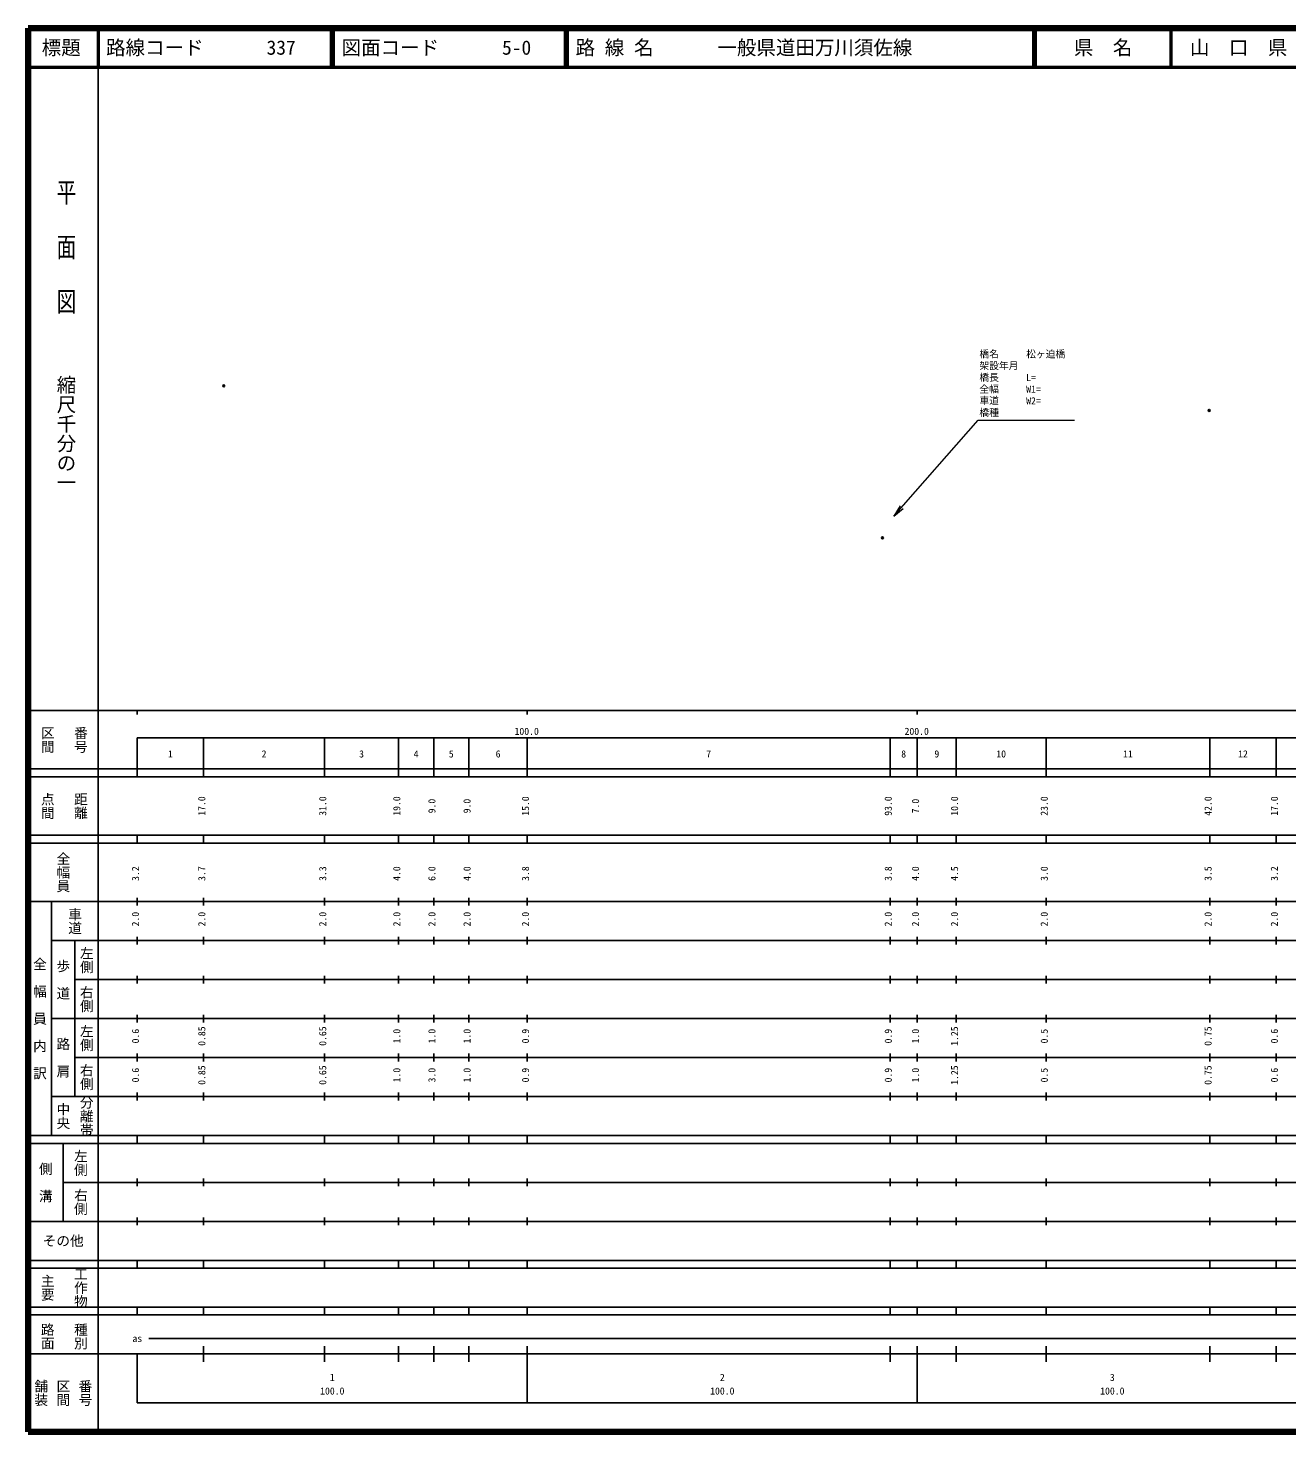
# Model space of a CAD drawing. Units: millimetres on the paper, with parts at other scales. Extents: x 40 to 680, y 20 to 380.
# Drawn here: x 40 to 362.8, y 20 to 380 of the extents above; entities that cross this region are included whole.
import ezdxf
from ezdxf.enums import TextEntityAlignment as Align

# ---------------------------------------------------------------- set-up
doc = ezdxf.new("R2010")
doc.units = ezdxf.units.MM
doc.header["$PDMODE"] = 32
doc.header["$PDSIZE"] = 0.5
doc.layers.add('M-OTRS', color=6, linetype='Continuous')
doc.layers.add('M-STR-HTXT', color=7, linetype='Continuous')
for name, color, linetype, lineweight in [('M-TTL', 2, 'Continuous', 140), ('M-TTL-BAND', 7, 'Continuous', 25), ('M-TTL-LINE', 7, 'Continuous', 50), ('M-TTL-TXT', 7, 'Continuous', 13)]:
    doc.layers.add(name, color=color, linetype=linetype, lineweight=lineweight)
doc.styles.add('@ＭＳ ゴシック', font='')
doc.styles.add('ＭＳ ゴシック', font='')
doc.styles.get('@ＭＳ ゴシック').set_extended_font_data('@MS Gothic')
doc.styles.get('ＭＳ ゴシック').set_extended_font_data('MS Gothic')

# ---------------------------------------------------------------- blocks, each defined once
blk = doc.blocks.new('open_arrow')
at = {"color": 0, "linetype": 'Continuous', "lineweight": -2}
blk.add_lwpolyline([(7.5, 1.25), (0, 0), (7.5, -1.25)], dxfattribs=at)

msp = doc.modelspace()

# ---------------------------------------------------------------- linework, layer by layer
at = {"layer": 'M-OTRS'}
for p in [(90.154, 288.28), (342.866, 281.951), (259.044, 249.28)]:
    msp.add_point(p, dxfattribs=at)
at = {"layer": 'M-TTL'}
for p, q in [((40, 380), (40, 20)), ((680, 380), (40, 380)), ((40, 20), (680, 20))]:
    msp.add_line(p, q, dxfattribs=at)
at = {"layer": 'M-TTL-BAND'}
for p, q in [((58, 370), (58, 20)), ((40, 205), (579, 205)), ((68, 205), (68, 204)), ((168, 205), (168, 204)), ((268, 205), (268, 204)), ((68, 198), (579, 198)), ((68, 198), (68, 188)), ((85, 188), (85, 198)), ((116, 188), (116, 198)), ((135, 188), (135, 198)), ((144, 188), (144, 198)), ((153, 188), (153, 198)), ((168, 188), (168, 198)), ((261, 188), (261, 198)), ((268, 188), (268, 198)), ((278, 188), (278, 198)), ((301, 188), (301, 198)), ((343, 188), (343, 198)), ((360, 188), (360, 198)), ((40, 190), (579, 190)), ((40, 188), (579, 188)), ((40, 173), (579, 173)), ((68, 171), (68, 173)), ((85, 171), (85, 173)), ((116, 171), (116, 173)), ((135, 171), (135, 173)), ((144, 171), (144, 173)), ((153, 171), (153, 173)), ((168, 171), (168, 173)), ((261, 171), (261, 173)), ((268, 171), (268, 173)), ((278, 171), (278, 173)), ((301, 171), (301, 173)), ((343, 171), (343, 173)), ((360, 171), (360, 173)), ((40, 171), (579, 171)), ((40, 156), (579, 156)), ((46, 96), (46, 156)), ((68, 155), (68, 157)), ((85, 155), (85, 157)), ((116, 155), (116, 157)), ((135, 155), (135, 157)), ((144, 155), (144, 157)), ((153, 155), (153, 157)), ((168, 155), (168, 157)), ((261, 155), (261, 157)), ((268, 155), (268, 157)), ((278, 155), (278, 157)), ((301, 155), (301, 157)), ((343, 155), (343, 157)), ((360, 155), (360, 157)), ((46, 146), (579, 146)), ((52, 146), (52, 106)), ((68, 145), (68, 147)), ((85, 145), (85, 147)), ((116, 145), (116, 147)), ((135, 145), (135, 147)), ((144, 145), (144, 147)), ((153, 145), (153, 147)), ((168, 145), (168, 147)), ((261, 145), (261, 147)), ((268, 145), (268, 147)), ((278, 145), (278, 147)), ((301, 145), (301, 147)), ((343, 145), (343, 147)), ((360, 145), (360, 147)), ((68, 135), (68, 137)), ((85, 135), (85, 137)), ((116, 135), (116, 137)), ((135, 135), (135, 137)), ((144, 135), (144, 137)), ((153, 135), (153, 137)), ((168, 135), (168, 137)), ((261, 135), (261, 137)), ((268, 135), (268, 137)), ((278, 135), (278, 137)), ((301, 135), (301, 137)), ((343, 135), (343, 137)), ((360, 135), (360, 137)), ((52, 136), (579, 136)), ((46, 126), (579, 126)), ((68, 125), (68, 127)), ((85, 125), (85, 127)), ((116, 125), (116, 127)), ((135, 125), (135, 127)), ((144, 125), (144, 127)), ((153, 125), (153, 127)), ((168, 125), (168, 127)), ((261, 125), (261, 127)), ((268, 125), (268, 127)), ((278, 125), (278, 127)), ((301, 125), (301, 127)), ((343, 125), (343, 127)), ((360, 125), (360, 127)), ((52, 116), (579, 116)), ((68, 115), (68, 117)), ((85, 115), (85, 117)), ((116, 115), (116, 117)), ((135, 115), (135, 117)), ((144, 115), (144, 117)), ((153, 115), (153, 117)), ((168, 115), (168, 117)), ((261, 115), (261, 117)), ((268, 115), (268, 117)), ((278, 115), (278, 117)), ((301, 115), (301, 117)), ((343, 115), (343, 117)), ((360, 115), (360, 117)), ((46, 106), (579, 106)), ((68, 105), (68, 107)), ((85, 105), (85, 107)), ((116, 105), (116, 107)), ((135, 105), (135, 107)), ((144, 105), (144, 107)), ((153, 105), (153, 107)), ((168, 105), (168, 107)), ((261, 105), (261, 107)), ((268, 105), (268, 107)), ((278, 105), (278, 107)), ((301, 105), (301, 107)), ((343, 105), (343, 107)), ((360, 105), (360, 107)), ((40, 96), (579, 96)), ((40, 94), (579, 94)), ((49, 94), (49, 74)), ((68, 94), (68, 96)), ((85, 94), (85, 96)), ((116, 94), (116, 96)), ((135, 94), (135, 96)), ((144, 94), (144, 96)), ((153, 94), (153, 96)), ((168, 94), (168, 96)), ((261, 94), (261, 96)), ((268, 94), (268, 96)), ((278, 94), (278, 96)), ((301, 94), (301, 96)), ((343, 94), (343, 96)), ((360, 94), (360, 96)), ((49, 84), (579, 84)), ((68, 83), (68, 85)), ((85, 83), (85, 85)), ((116, 83), (116, 85)), ((135, 83), (135, 85)), ((144, 83), (144, 85)), ((153, 83), (153, 85)), ((168, 83), (168, 85)), ((261, 83), (261, 85)), ((268, 83), (268, 85)), ((278, 83), (278, 85)), ((301, 83), (301, 85)), ((343, 83), (343, 85)), ((360, 83), (360, 85)), ((40, 74), (579, 74)), ((68, 73), (68, 75)), ((85, 73), (85, 75)), ((116, 73), (116, 75)), ((135, 73), (135, 75)), ((144, 73), (144, 75)), ((153, 73), (153, 75)), ((168, 73), (168, 75)), ((261, 73), (261, 75)), ((268, 73), (268, 75)), ((278, 73), (278, 75)), ((301, 73), (301, 75)), ((343, 73), (343, 75)), ((360, 73), (360, 75)), ((40, 64), (579, 64)), ((40, 62), (579, 62)), ((68, 62), (68, 64)), ((85, 62), (85, 64)), ((116, 62), (116, 64)), ((135, 62), (135, 64)), ((144, 62), (144, 64)), ((153, 62), (153, 64)), ((168, 62), (168, 64)), ((261, 62), (261, 64)), ((268, 62), (268, 64)), ((278, 62), (278, 64)), ((301, 62), (301, 64)), ((343, 62), (343, 64)), ((360, 62), (360, 64)), ((40, 52), (579, 52)), ((68, 50), (68, 52)), ((85, 50), (85, 52)), ((116, 50), (116, 52)), ((135, 50), (135, 52)), ((144, 50), (144, 52)), ((153, 50), (153, 52)), ((168, 50), (168, 52)), ((261, 50), (261, 52)), ((268, 50), (268, 52)), ((278, 50), (278, 52)), ((301, 50), (301, 52)), ((343, 50), (343, 52)), ((360, 50), (360, 52)), ((40, 50), (579, 50)), ((71, 44), (565, 44)), ((40, 40), (579, 40)), ((68, 40), (68, 27.5)), ((85, 38), (85, 42)), ((116, 38), (116, 42)), ((135, 38), (135, 42)), ((144, 38), (144, 42)), ((153, 38), (153, 42)), ((168, 27.5), (168, 42)), ((261, 38), (261, 42)), ((268, 27.5), (268, 42)), ((278, 38), (278, 42)), ((301, 38), (301, 42)), ((343, 38), (343, 42)), ((360, 38), (360, 42)), ((68, 27.5), (579, 27.5))]:
    msp.add_line(p, q, dxfattribs=at)
at = {"layer": 'M-TTL-LINE'}
for p, q in [((58, 380), (58, 370)), ((117.75, 380), (117.75, 370)), ((118.25, 380), (118.25, 370)), ((177.75, 380), (177.75, 370)), ((178.25, 380), (178.25, 370)), ((297.75, 380), (297.75, 370)), ((298.25, 380), (298.25, 370)), ((333, 380), (333, 370)), ((40, 370), (680, 370))]:
    msp.add_line(p, q, dxfattribs=at)
at = {"layer": 'M-TTL-TXT'}
msp.add_lwpolyline([(262.004, 254.865), (283.561, 279.426), (308.315, 279.426)], dxfattribs=at)

# ---------------------------------------------------------------- block references
at = {"layer": 'M-TTL-TXT', "xscale": 0.4, "yscale": 0.4, "rotation": 48.7}
msp.add_blockref('open_arrow', (262.004, 254.865), dxfattribs=at)

# ---------------------------------------------------------------- texts
at = {"layer": 'M-STR-HTXT', "style": 'ＭＳ ゴシック'}
for s, p in [('橋名', (283.915, 294.95)), ('松ヶ迫橋', (295.915, 294.95)), ('橋長', (283.915, 288.95)), ('架設年月', (283.915, 291.95)), ('全幅', (283.915, 285.95)), ('W1=', (295.915, 285.95)), ('L=', (295.915, 288.95)), ('車道', (283.915, 283.01)), ('W2=', (295.915, 282.95)), ('橋種', (283.915, 279.95))]:
    msp.add_text(s, height=1.833, dxfattribs=at).set_placement(p, align=Align.BOTTOM_LEFT)
at = {"layer": 'M-TTL-BAND', "style": '@ＭＳ ゴシック', "width": 1.4}
msp.add_text('平  面  図', height=3.666, rotation=270, dxfattribs=at).set_placement((49.777, 306.475), align=Align.MIDDLE_RIGHT)
at = {"layer": 'M-TTL-BAND', "style": '@ＭＳ ゴシック'}
msp.add_text('縮尺千分の一', height=3.666, rotation=270, dxfattribs=at).set_placement((49.777, 261.03), align=Align.MIDDLE_RIGHT)
for s, p in [('区間', (45, 197.5)), ('番号', (53.5, 197.5)), ('点間', (45, 180.5)), ('距離', (53.5, 180.5)), ('全幅員', (49, 163.5)), ('車道', (52, 151)), ('左側', (55, 141)), ('全\u3000幅\u3000員\u3000内\u3000訳', (43, 126)), ('歩\u3000道', (49, 136)), ('右側', (55, 131)), ('左側', (55, 121)), ('路\u3000肩', (49, 116)), ('右側', (55, 111)), ('分離帯', (55, 101)), ('中央', (49, 101)), ('左側', (53.5, 89)), ('側\u3000溝', (44.5, 84)), ('右側', (53.5, 79)), ('工作物', (53.5, 57)), ('主要', (45, 57)), ('路面', (45, 44.5)), ('種別', (53.5, 44.5)), ('舗装', (43.333, 30)), ('区間', (49, 30)), ('番号', (54.667, 30))]:
    msp.add_text(s, height=2.566, rotation=270, dxfattribs=at).set_placement(p, align=Align.MIDDLE_CENTER)
at = {"layer": 'M-TTL-BAND', "style": 'ＭＳ ゴシック'}
for s, p in [('100.0', (167.844, 198.195)), ('200.0', (267.844, 198.195)), ('1', (76.5, 192.405)), ('2', (100.5, 192.405)), ('3', (125.5, 192.405)), ('4', (139.5, 192.405)), ('5', (148.5, 192.405)), ('6', (160.5, 192.405)), ('7', (214.5, 192.405)), ('8', (264.5, 192.405)), ('9', (273, 192.405)), ('10', (289.5, 192.405)), ('11', (322, 192.405)), ('12', (351.5, 192.405)), ('as', (68, 42.5)), ('1', (118, 32.523)), ('2', (218, 32.523)), ('3', (318, 32.523)), ('100.0', (118, 29.033)), ('100.0', (218, 29.033)), ('100.0', (318, 29.033))]:
    msp.add_text(s, height=1.833, dxfattribs=at).set_placement(p, align=Align.BOTTOM_CENTER)
for s, p in [('17.0', (86, 180.5)), ('31.0', (117, 180.5)), ('19.0', (136, 180.5)), ('9.0', (145, 180.5)), ('9.0', (154, 180.5)), ('15.0', (169, 180.5)), ('93.0', (262, 180.5)), ('7.0', (269, 180.5)), ('10.0', (279, 180.5)), ('23.0', (302, 180.5)), ('42.0', (344, 180.5)), ('17.0', (361, 180.5)), ('3.2', (69, 163.174)), ('3.7', (86, 163.174)), ('3.3', (117, 163.174)), ('4.0', (136, 163.174)), ('6.0', (145, 163.174)), ('4.0', (154, 163.174)), ('3.8', (169, 163.174)), ('3.8', (262, 163.174)), ('4.0', (269, 163.174)), ('4.5', (279, 163.174)), ('3.0', (302, 163.174)), ('3.5', (344, 163.174)), ('3.2', (361, 163.174)), ('2.0', (69, 151.5)), ('2.0', (86, 151.5)), ('2.0', (117, 151.5)), ('2.0', (136, 151.5)), ('2.0', (145, 151.5)), ('2.0', (154, 151.5)), ('2.0', (169, 151.5)), ('2.0', (262, 151.5)), ('2.0', (269, 151.5)), ('2.0', (279, 151.5)), ('2.0', (302, 151.5)), ('2.0', (344, 151.5)), ('2.0', (361, 151.5)), ('0.6', (69, 121.5)), ('0.85', (86, 121.5)), ('0.65', (117, 121.5)), ('1.0', (136, 121.5)), ('1.0', (145, 121.5)), ('1.0', (154, 121.5)), ('0.9', (169, 121.5)), ('0.9', (262, 121.5)), ('1.0', (269, 121.5)), ('1.25', (279, 121.5)), ('0.5', (302, 121.5)), ('0.75', (344, 121.5)), ('0.6', (361, 121.5)), ('0.6', (69, 111.5)), ('0.85', (86, 111.5)), ('0.65', (117, 111.5)), ('1.0', (136, 111.5)), ('3.0', (145, 111.5)), ('1.0', (154, 111.5)), ('0.9', (169, 111.5)), ('0.9', (262, 111.5)), ('1.0', (269, 111.5)), ('1.25', (279, 111.5)), ('0.5', (302, 111.5)), ('0.75', (344, 111.5)), ('0.6', (361, 111.5))]:
    msp.add_text(s, height=1.833, rotation=90, dxfattribs=at).set_placement(p, align=Align.BOTTOM_CENTER)
msp.add_text('その他', height=2.566, dxfattribs=at).set_placement((49, 69), align=Align.MIDDLE_CENTER)
at = {"layer": 'M-TTL-TXT', "style": 'ＭＳ ゴシック'}
for s, p in [('標題', (48.5, 375)), ('県\u3000名', (315.625, 375)), ('山\u3000口\u3000県', (350.375, 375))]:
    msp.add_text(s, height=3.666, dxfattribs=at).set_placement(p, align=Align.MIDDLE_CENTER)
for s, p in [('路線コード', (60, 375)), ('337', (101.142, 375)), ('図面コード', (120.38, 375)), ('5-0', (161.521, 375)), ('路 線 名', (180.38, 375)), ('一般県道田万川須佐線', (216.734, 375))]:
    msp.add_text(s, height=3.666, dxfattribs=at).set_placement(p, align=Align.MIDDLE_LEFT)

doc.saveas('drawing.dxf')
